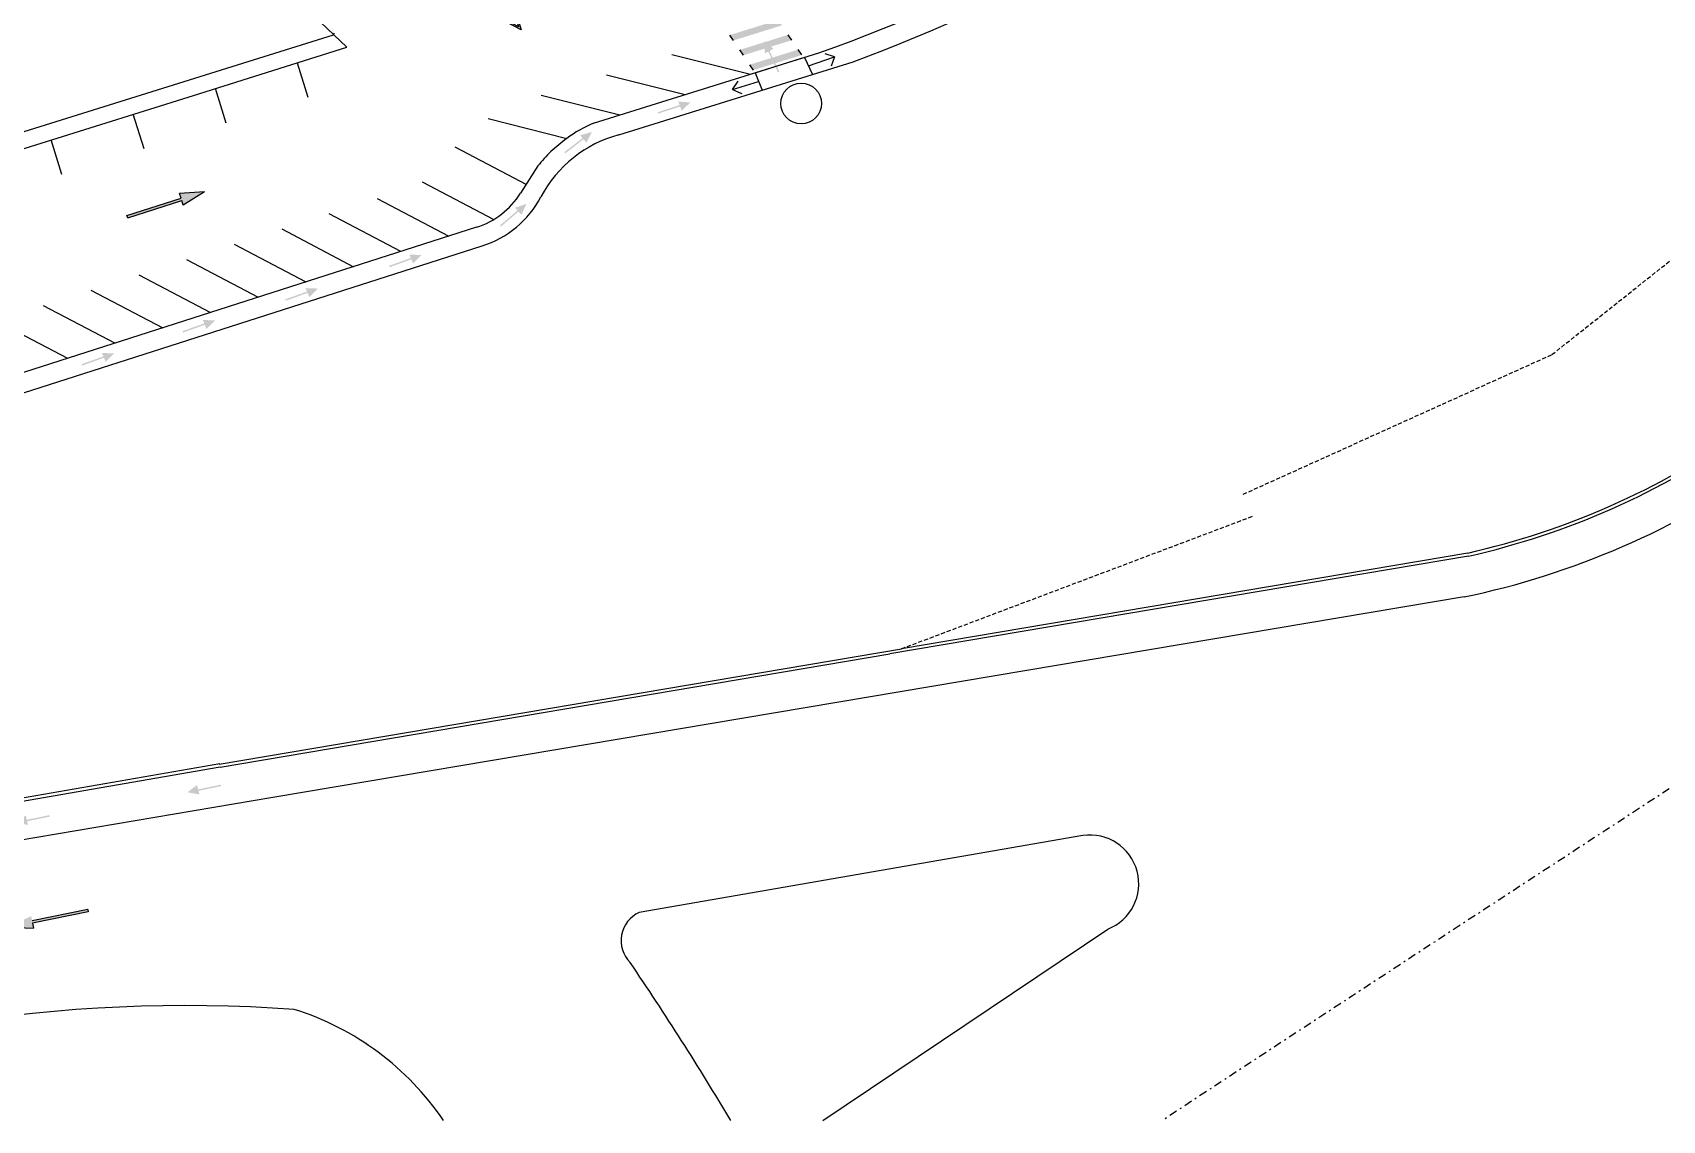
# Model space of a CAD drawing. Header units: millimetres. Extents: x 34038 to 35840, y 10511 to 10922.
# Drawn here: x 34220.1 to 34320.6, y 10510.7 to 10577.7 of the extents above; entities that cross this region are included whole.
import ezdxf

# ---------------------------------------------------------------- set-up
doc = ezdxf.new("R2010")
doc.units = ezdxf.units.MM
doc.linetypes.add('DASHDOT', pattern=[1, 0.5, -0.25, 0, -0.25])
doc.linetypes.add('HIDDEN', pattern=[0.375, 0.25, -0.125])
for name, color, linetype in [('_0', 7, 'Continuous'), ('GUIA', 7, 'Continuous'), ('PINTURA BRANCA', 7, 'Continuous'), ('piso2', 2, 'Continuous')]:
    doc.layers.add(name, color=color, linetype=linetype)

# ---------------------------------------------------------------- blocks, each defined once
blk = doc.blocks.new('23')
at = {"layer": 'PINTURA BRANCA'}
h = blk.add_hatch(color=256, dxfattribs=at)
h.paths.add_polyline_path([(730.61, 869.12), (732.02, 867.7), (732.47, 867.7), (730.61, 869.56)], flags=16)
h.paths.add_polyline_path([(730.61, 868.83), (731.74, 867.7), (731.17, 867.7), (730.61, 868.27)], flags=16)
h.paths.add_polyline_path([(730.61, 867.98), (730.89, 867.7), (730.61, 867.7)], flags=16)
h.paths.add_polyline_path([(730.51, 869.8), (732.71, 867.6), (730.51, 867.6)])
edge = h.paths.add_edge_path(flags=0)
edge.add_line((730.61, 869.23), (730.61, 869.56))
for p, q in [((730.51, 867.6), (730.51, 869.8)), ((730.51, 869.8), (732.71, 867.6)), ((730.61, 869.12), (730.61, 869.56)), ((730.61, 869.23), (730.61, 869.56)), ((730.61, 869.56), (732.47, 867.7)), ((730.61, 869.12), (732.02, 867.7)), ((730.61, 868.27), (730.61, 868.83)), ((730.61, 868.83), (731.74, 867.7)), ((730.61, 868.27), (731.17, 867.7)), ((730.51, 867.6), (732.71, 867.6)), ((730.61, 867.7), (730.61, 867.98)), ((730.61, 867.98), (730.89, 867.7)), ((730.61, 867.7), (730.89, 867.7)), ((731.17, 867.7), (731.74, 867.7)), ((732.02, 867.7), (732.47, 867.7))]:
    blk.add_line(p, q, dxfattribs=at)

msp = doc.modelspace()

# ---------------------------------------------------------------- hatches: boundary and pattern name
for color, points in [(3, [(34265.212, 10577.215), (34265.785, 10576.747), (34265.539, 10576.615), (34266.151, 10575.327), (34266.068, 10575.288), (34265.458, 10576.577), (34265.256, 10576.463)]), (3, [(34260.66, 10573.445), (34260.123, 10572.936), (34260.024, 10573.196), (34258.67, 10572.75), (34258.641, 10572.838), (34259.996, 10573.281), (34259.909, 10573.495)]), (3, [(34254.585, 10571.623), (34254.25, 10570.964), (34254.07, 10571.175), (34252.943, 10570.302), (34252.887, 10570.375), (34254.015, 10571.246), (34253.861, 10571.419)]), (256, [(34230.709, 10567.922), (34229.394, 10567.11), (34229.303, 10567.396), (34225.968, 10566.334), (34225.922, 10566.477), (34229.257, 10567.538), (34229.166, 10567.824)]), (3, [(34250.549, 10567.191), (34250.249, 10566.515), (34250.057, 10566.717), (34248.977, 10565.787), (34248.917, 10565.857), (34249.999, 10566.785), (34249.836, 10566.95)]), (3, [(34244.084, 10564.035), (34243.562, 10563.512), (34243.455, 10563.769), (34242.114, 10563.286), (34242.083, 10563.373), (34243.425, 10563.853), (34243.332, 10564.065)]), (3, [(34237.685, 10561.967), (34237.163, 10561.443), (34237.056, 10561.7), (34235.715, 10561.218), (34235.684, 10561.304), (34237.026, 10561.785), (34236.933, 10561.996)]), (3, [(34231.347, 10560.003), (34230.824, 10559.479), (34230.718, 10559.736), (34229.376, 10559.254), (34229.345, 10559.341), (34230.687, 10559.821), (34230.594, 10560.033)]), (3, [(34225.132, 10557.969), (34224.609, 10557.445), (34224.503, 10557.702), (34223.161, 10557.22), (34223.13, 10557.306), (34224.472, 10557.787), (34224.379, 10557.999)]), (3, [(34229.654, 10530.913), (34230.244, 10531.36), (34230.314, 10531.09), (34231.71, 10531.381), (34231.728, 10531.291), (34230.332, 10531.002), (34230.395, 10530.779)]), (3, [(34219.087, 10529.036), (34219.677, 10529.483), (34219.747, 10529.213), (34221.142, 10529.504), (34221.161, 10529.414), (34219.765, 10529.125), (34219.828, 10528.902)]), (256, [(34218.622, 10522.606), (34220.015, 10523.277), (34220.076, 10522.983), (34223.503, 10523.693), (34223.534, 10523.546), (34220.106, 10522.836), (34220.167, 10522.543)])]:
    msp.add_hatch(color=color).paths.add_polyline_path(points)
at = {"layer": 'PINTURA BRANCA'}
for points in [[(34263.096, 10577.599), (34263.319, 10577.267), (34266.307, 10578.197), (34266.084, 10578.53)], [(34263.709, 10576.685), (34263.931, 10576.353), (34266.919, 10577.284), (34266.697, 10577.616)], [(34264.321, 10575.772), (34264.544, 10575.44), (34267.532, 10576.37), (34267.309, 10576.702)]]:
    msp.add_hatch(color=256, dxfattribs=at).paths.add_polyline_path(points)

# ---------------------------------------------------------------- linework, layer by layer
at = {"color": 7}
msp.add_line((34239.477, 10576.842), (34187.373, 10626.564), dxfattribs=at)
for p, q in [((34238.646, 10577.635), (34238.715, 10577.707)), ((34237.096, 10573.744), (34236.432, 10575.872)), ((34254.68, 10572.166), (34268.57, 10576.493)), ((34256.251, 10571.446), (34270.702, 10575.947)), ((34232.036, 10572.166), (34231.373, 10574.294)), ((34226.977, 10570.587), (34226.313, 10572.715)), ((34221.917, 10569.009), (34221.253, 10571.137)), ((34230.709, 10567.922), (34229.166, 10567.824)), ((34229.257, 10567.538), (34229.166, 10567.824)), ((34230.709, 10567.922), (34229.394, 10567.11)), ((34225.922, 10566.477), (34229.257, 10567.538)), ((34225.968, 10566.334), (34229.303, 10567.396)), ((34229.394, 10567.11), (34229.303, 10567.396)), ((34225.968, 10566.334), (34225.922, 10566.477)), ((34247.466, 10565.744), (34209.516, 10553.589)), ((34209.873, 10552.444), (34247.827, 10564.6)), ((34308.585, 10545.664), (34273.673, 10539.762)), ((34308.623, 10545.468), (34272.957, 10539.438)), ((34231.612, 10532.652), (34273.673, 10539.762)), ((34231.677, 10532.46), (34272.957, 10539.438)), ((34231.643, 10532.657), (34202.055, 10527.54)), ((34231.677, 10532.46), (34202.042, 10527.334)), ((34284.857, 10528.242), (34257.505, 10523.498)), ((34223.503, 10523.693), (34220.076, 10522.983)), ((34223.503, 10523.693), (34223.534, 10523.546)), ((34218.622, 10522.606), (34220.167, 10522.543)), ((34223.534, 10523.546), (34220.106, 10522.836)), ((34220.106, 10522.836), (34220.167, 10522.543)), ((34268.827, 10510.683), (34286.392, 10522.472))]:
    msp.add_line(p, q)
at = {"linetype": 'HIDDEN'}
for p, q in [((34313.778, 10557.899), (34326.754, 10568.195)), ((34294.738, 10549.283), (34313.778, 10557.899)), ((34273.673, 10539.762), (34295.387, 10547.955))]:
    msp.add_line(p, q, dxfattribs=at)
for centre, radius, start, end in [((34223.893, 10700.174), 132.753, 290.64651, 319.02335), ((34223.901, 10700.156), 131.484, 289.8603, 304.68189), ((34258.211, 10564.051), 7.65, 104.84759, 152.19573), ((34297.96, 10592.568), 50.692, 281.8392, 305.02606), ((34285.296, 10525.269), 3.005, 291.41128, 98.39267), ((34258.283, 10521.766), 1.899, 114.21081, 225.17076), ((34096.11, 10411.036), 194.505, 30.81758, 34.21943), ((34229.59, 10425.351), 92.412, 85.87514, 112.57435), ((34231.037, 10500.934), 17.386, 34.10642, 72.59627)]:
    msp.add_arc(centre, radius, start, end)
at = {"linetype": 'DASHDOT'}
msp.add_arc((39224.654, 3001.292), 8985.771, 123.0733162, 123.3114066, dxfattribs=at)
at = {"layer": '_0', "color": 7, "true_color": 0xffffff}
for p, q in [((34263.319, 10577.267), (34263.096, 10577.599)), ((34266.919, 10577.284), (34266.697, 10577.616)), ((34263.931, 10576.353), (34263.709, 10576.685)), ((34264.647, 10575.271), (34267.511, 10576.163)), ((34267.532, 10576.37), (34267.309, 10576.702)), ((34267.511, 10576.163), (34267.703, 10576.22)), ((34264.544, 10575.44), (34264.321, 10575.772)), ((34264.361, 10575.182), (34264.647, 10575.271))]:
    msp.add_line(p, q, dxfattribs=at)
at = {"layer": '_0', "color": 1}
for p, q in [((34267.703, 10576.22), (34268.187, 10575.164)), ((34267.945, 10575.692), (34269.541, 10576.248)), ((34269.541, 10576.248), (34268.975, 10576.448)), ((34269.541, 10576.248), (34269.342, 10575.682)), ((34264.647, 10575.271), (34265.087, 10574.198)), ((34263.253, 10574.234), (34263.605, 10574.757)), ((34263.253, 10574.234), (34264.867, 10574.735)), ((34263.253, 10574.234), (34263.774, 10574.025)), ((34263.774, 10574.025), (34263.837, 10574))]:
    msp.add_line(p, q, dxfattribs=at)
at = {"layer": 'GUIA'}
for p, q in [((34204.142, 10566.846), (34238.666, 10577.616)), ((34230.015, 10573.87), (34239.477, 10576.842)), ((34308.36, 10542.954), (34234.923, 10530.586)), ((34234.923, 10530.586), (34204.445, 10525.421))]:
    msp.add_line(p, q, dxfattribs=at)
at = {"layer": 'GUIA', "color": 7}
for centre, radius, start, end in [((34258.212, 10564.049), 8.852, 113.51886, 125.796), ((34321.416, 10488.488), 107.341, 129.57169, 130.24916), ((34258.212, 10564.051), 8.851, 134.02126, 141.78348), ((34245.957, 10570.516), 5.005, 287.54934, 327.79407), ((34245.96, 10570.512), 6.2, 287.52766, 332.19573)]:
    msp.add_arc(centre, radius, start, end, dxfattribs=at)
at = {"layer": 'GUIA'}
for radius, start, end in [(48.092, 282.76335, 304.91217), (48.292, 282.75678, 304.92126)]:
    msp.add_arc((34297.96, 10592.568), radius, start, end, dxfattribs=at)
at = {"layer": 'PINTURA BRANCA'}
for p, q in [((34259.512, 10576.402), (34264.361, 10575.182)), ((34255.483, 10575.147), (34260.332, 10573.927)), ((34204.445, 10565.893), (34230.015, 10573.87)), ((34251.455, 10573.892), (34256.303, 10572.672)), ((34248.186, 10572.45), (34253.035, 10571.229)), ((34246.136, 10570.702), (34250.563, 10568.378)), ((34251.258, 10569.526), (34250.192, 10567.848)), ((34244.115, 10568.554), (34248.542, 10566.23)), ((34241.34, 10567.526), (34245.767, 10565.202)), ((34238.369, 10566.601), (34242.796, 10564.277)), ((34235.464, 10565.642), (34239.891, 10563.318)), ((34229.584, 10563.759), (34234.011, 10561.435)), ((34232.524, 10564.7), (34236.951, 10562.376)), ((34226.645, 10562.817), (34231.072, 10560.493)), ((34223.705, 10561.876), (34228.132, 10559.552)), ((34220.766, 10560.934), (34225.193, 10558.61)), ((34217.826, 10559.993), (34222.253, 10557.669))]:
    msp.add_line(p, q, dxfattribs=at)
at = {"layer": 'piso2'}
msp.add_circle((34267.491, 10573.38), 1.258, dxfattribs=at)

# ---------------------------------------------------------------- block references
at = {"layer": 'PINTURA BRANCA', "rotation": 197.4357532528754}
msp.add_blockref('23', (34686.556, 11626.638), dxfattribs=at)

doc.saveas('drawing.dxf')
